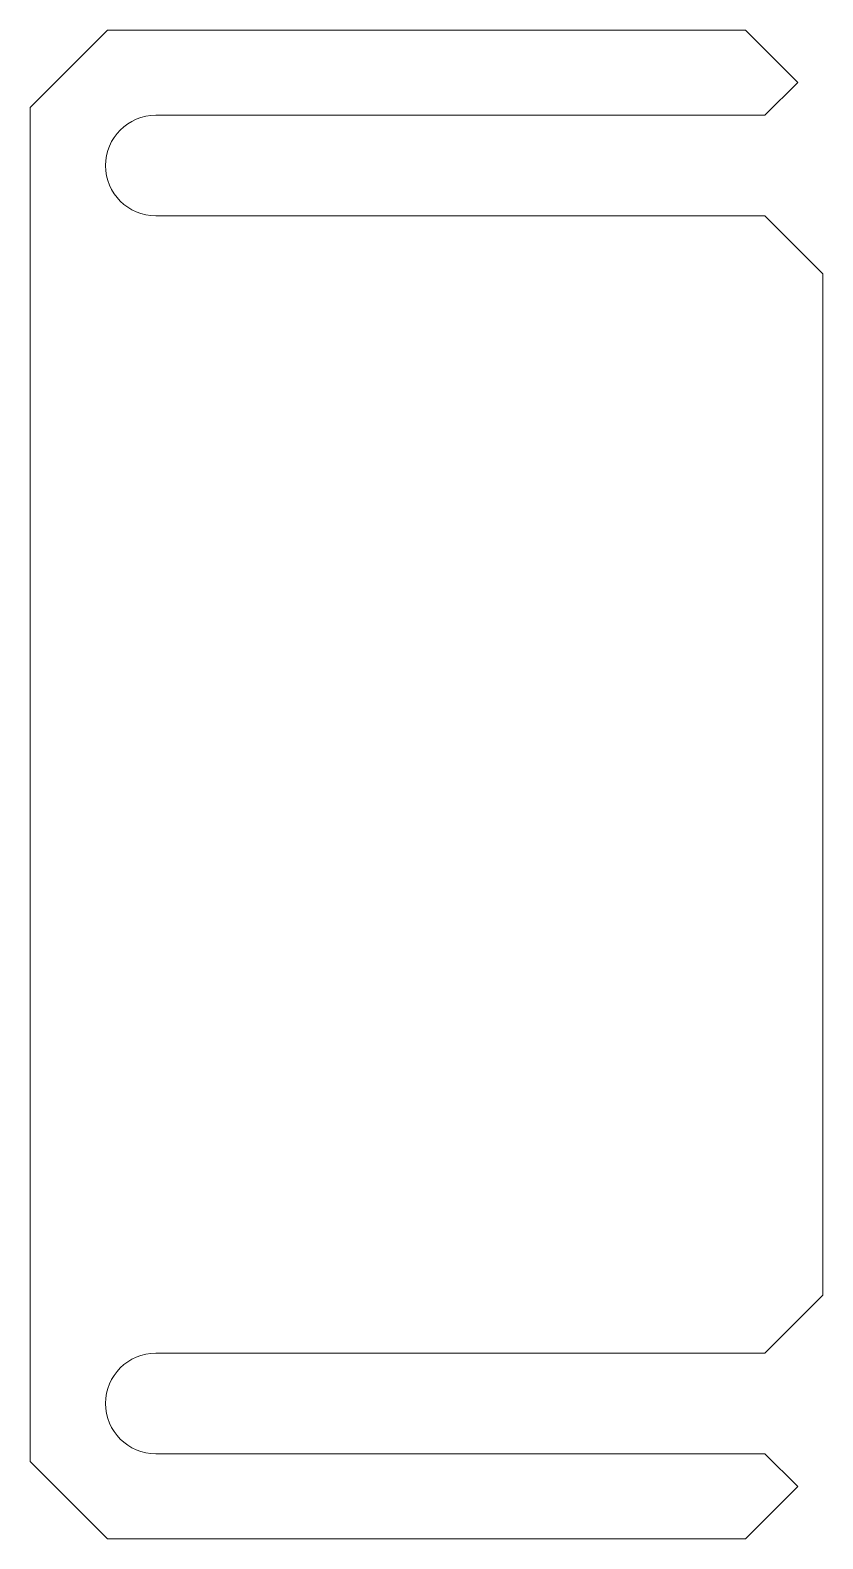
# Model space of a CAD drawing. Header units: millimetres. Extents: x 77 to 282, y 36 to 426.
import ezdxf

# ---------------------------------------------------------------- set-up
doc = ezdxf.new("R2010")
doc.units = ezdxf.units.MM

msp = doc.modelspace()

# ---------------------------------------------------------------- linework, layer by layer
at = {"color": 7, "linetype": 'Continuous', "lineweight": 18}
for p, q in [((97.5, 426.32), (77.5, 406.32)), ((262.5, 426.32), (97.5, 426.32)), ((276, 412.82), (262.5, 426.32)), ((267.5, 404.32), (276, 412.82)), ((77.5, 406.32), (77.5, 56.32)), ((267.5, 404.32), (110, 404.32)), ((110, 378.32), (267.5, 378.32)), ((282.5, 363.32), (267.5, 378.32)), ((282.5, 99.32), (282.5, 363.32)), ((267.5, 84.32), (282.5, 99.32)), ((267.5, 84.32), (110, 84.32)), ((77.5, 56.32), (97.5, 36.32)), ((110, 58.32), (267.5, 58.32)), ((276, 49.82), (267.5, 58.32)), ((262.5, 36.32), (276, 49.82)), ((97.5, 36.32), (262.5, 36.32))]:
    msp.add_line(p, q, dxfattribs=at)
for centre in [(110, 391.32), (110, 71.32)]:
    msp.add_arc(centre, 13, 90, 270, dxfattribs=at)

doc.saveas('drawing.dxf')
